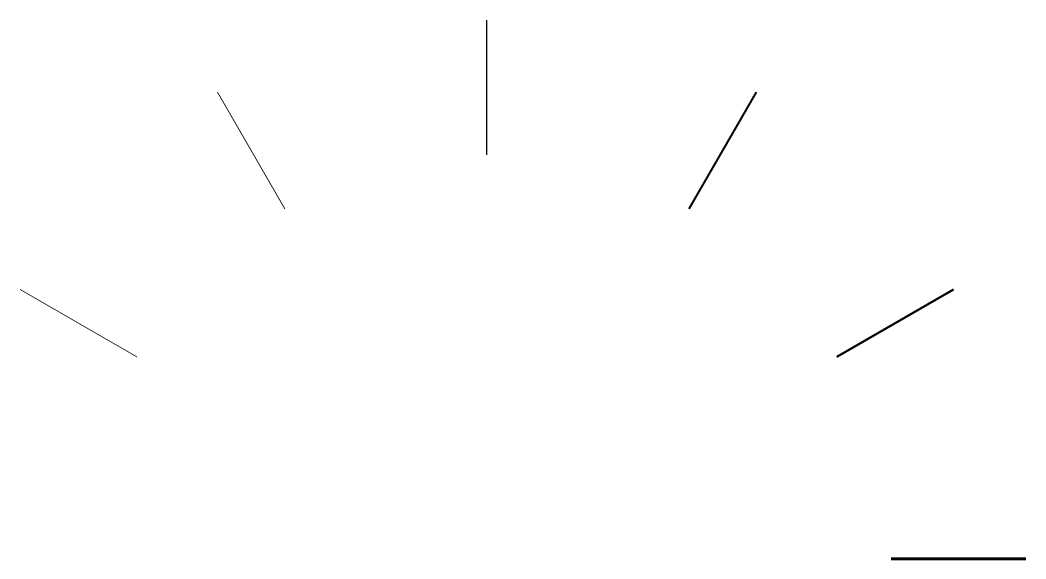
# Model space of a CAD drawing. Header units: inches. Extents: x -0.87 to 1, y 0 to 1.
import ezdxf

# ---------------------------------------------------------------- set-up
doc = ezdxf.new("R2010")
doc.units = ezdxf.units.IN
doc.layers.get('0').update_dxf_attribs({"linetype": 'CONTINUOUS', "lineweight": 0})

msp = doc.modelspace()

# ---------------------------------------------------------------- linework, layer by layer
at = {"lineweight": 30}
msp.add_line((0, 0.75), (0, 1), dxfattribs=at)
at = {"lineweight": 20}
msp.add_line((-0.375, 0.6495), (-0.5, 0.866), dxfattribs=at)
at = {"lineweight": 40}
msp.add_line((0.375, 0.6495), (0.5, 0.866), dxfattribs=at)
at = {"lineweight": 9}
msp.add_line((-0.6495, 0.375), (-0.866, 0.5), dxfattribs=at)
at = {"lineweight": 50}
msp.add_line((0.6495, 0.375), (0.866, 0.5), dxfattribs=at)
at = {"lineweight": 60}
msp.add_line((0.75, 0), (1, 0), dxfattribs=at)

doc.saveas('drawing.dxf')
